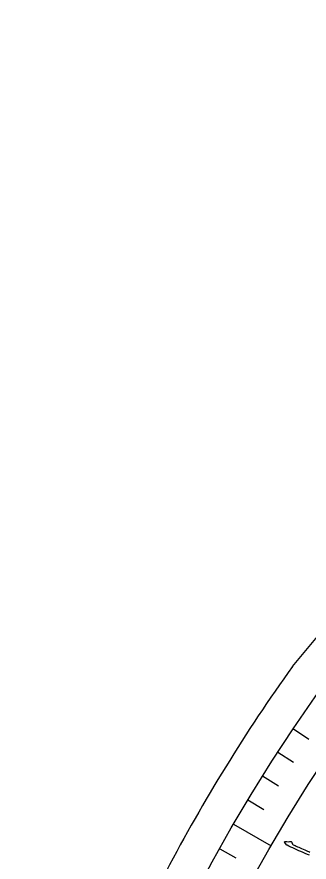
# Model space of a CAD drawing. Header units: millimetres. Extents: x -68 to 67, y -67 to 79.
# Drawn here: x -66.15 to -54.2, y 31.53 to 66.15 of the extents above; entities that cross this region are included whole.
import ezdxf

# ---------------------------------------------------------------- set-up
doc = ezdxf.new("R2010")
doc.units = ezdxf.units.MM
for name, color, linetype in [('CUT_OUTER', 1, 'Continuous'), ('ENGRAVE', 7, 'Continuous'), ('ENGRAVE_FINE', 8, 'Continuous'), ('TEXT', 5, 'Continuous')]:
    doc.layers.add(name, color=color, linetype=linetype)

msp = doc.modelspace()

# ---------------------------------------------------------------- linework, layer by layer
at = {"layer": 'CUT_OUTER'}
msp.add_lwpolyline([(-54.8757, 39.5431), (-53.1722, 41.5806)], dxfattribs=at)
msp.add_arc((2.5422, -1.5844), 70.6278, 144.386649, 152.398553, dxfattribs=at)
at = {"layer": 'ENGRAVE'}
msp.add_lwpolyline([(-57.2876, 33.075), (-55.7531, 32.1891)], dxfattribs=at)
for radius in [66.15, 66.15, 64.3781, 61.0875, 61.0875, 58.4888]:
    msp.add_circle((0, 0), radius, dxfattribs=at)
at = {"layer": 'ENGRAVE_FINE'}
for points in [[(-54.8408, 36.9906), (-54.2113, 36.566)], [(-55.4781, 36.0279), (-54.8412, 35.6143)], [(-56.0984, 35.0542), (-55.4544, 34.6518)], [(-56.7016, 34.0698), (-56.0507, 33.6787)], [(-57.8561, 32.0702), (-57.1919, 31.702)]]:
    msp.add_lwpolyline(points, dxfattribs=at)
at = {"layer": 'TEXT'}
msp.add_lwpolyline([(-54.1865, 31.8049), (-54.2665, 31.8392), (-54.3538, 31.8757), (-54.4433, 31.9144), (-54.5313, 31.9527), (-54.6176, 31.9908), (-54.7023, 32.0286), (-54.7853, 32.0663), (-54.8666, 32.104), (-54.9461, 32.1417), (-55.0238, 32.1794), (-55.1004, 32.2127), (-55.1083, 32.2179), (-55.1152, 32.2235), (-55.1211, 32.2297), (-55.1261, 32.2364), (-55.1948, 32.3314), (-55.199, 32.3389), (-55.2008, 32.3465), (-55.2001, 32.354), (-55.1969, 32.3615), (-55.1916, 32.3678), (-55.1846, 32.3716), (-55.1759, 32.373), (-55.1654, 32.3719), (-55.1054, 32.3636), (-55.0512, 32.3604), (-55.0028, 32.3624), (-54.9602, 32.3696), (-54.9458, 32.3707), (-54.9328, 32.3657), (-54.9212, 32.3548), (-54.911, 32.3378), (-54.9069, 32.3283), (-54.9028, 32.3193), (-54.8989, 32.3107), (-54.895, 32.3025), (-54.8914, 32.2948), (-54.8882, 32.2876), (-54.8853, 32.2811), (-54.8828, 32.2751), (-54.878, 32.2647), (-54.8706, 32.255), (-54.8607, 32.246), (-54.8483, 32.2376), (-54.8105, 32.2188), (-54.7689, 32.1988), (-54.7236, 32.1777), (-54.6745, 32.1555), (-54.6218, 32.132), (-54.5654, 32.1071), (-54.5055, 32.0807), (-54.442, 32.053), (-54.3781, 32.0262), (-54.3183, 32.0005), (-54.2626, 31.9759), (-54.211, 31.9526), (-54.1633, 31.9304)], dxfattribs=at)

doc.saveas('drawing.dxf')
